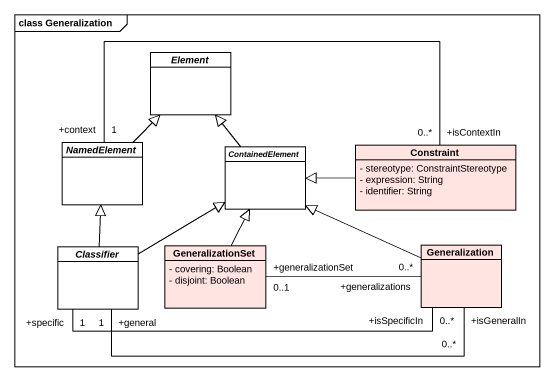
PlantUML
@startuml
mainframe class Generalization
hide circle
hide empty members
skinparam classAttributeIconSize 0
abstract class Element #FFFFFF
abstract class NamedElement #FFFFFF
abstract class ContainedElement #FFFFFF
class Constraint #FFE4E1 {
  - stereotype: ConstraintStereotype
  - expression: String
  - identifier: String
}
abstract class Classifier #FFFFFF
class GeneralizationSet #FFE4E1 {
  - covering: Boolean
  - disjoint: Boolean
}
class Generalization #FFE4E1
NamedElement -up-|> Element
ContainedElement -up-|> Element
Constraint "+isContextIn\n0..*" -left- "+context\n1" NamedElement
Constraint -left-|> ContainedElement
Classifier -up-|> NamedElement
Classifier -right-|> ContainedElement
GeneralizationSet -up-|> ContainedElement
GeneralizationSet "+generalizationSet\n0..1" -right- "+generalizations\n0..*" Generalization
Generalization -left-|> ContainedElement
Generalization "+isSpecificIn\n0..*" -left- "+specific\n1" Classifier
Generalization "+isGeneralIn\n0..*" -left- "+general\n1" Classifier
@enduml
